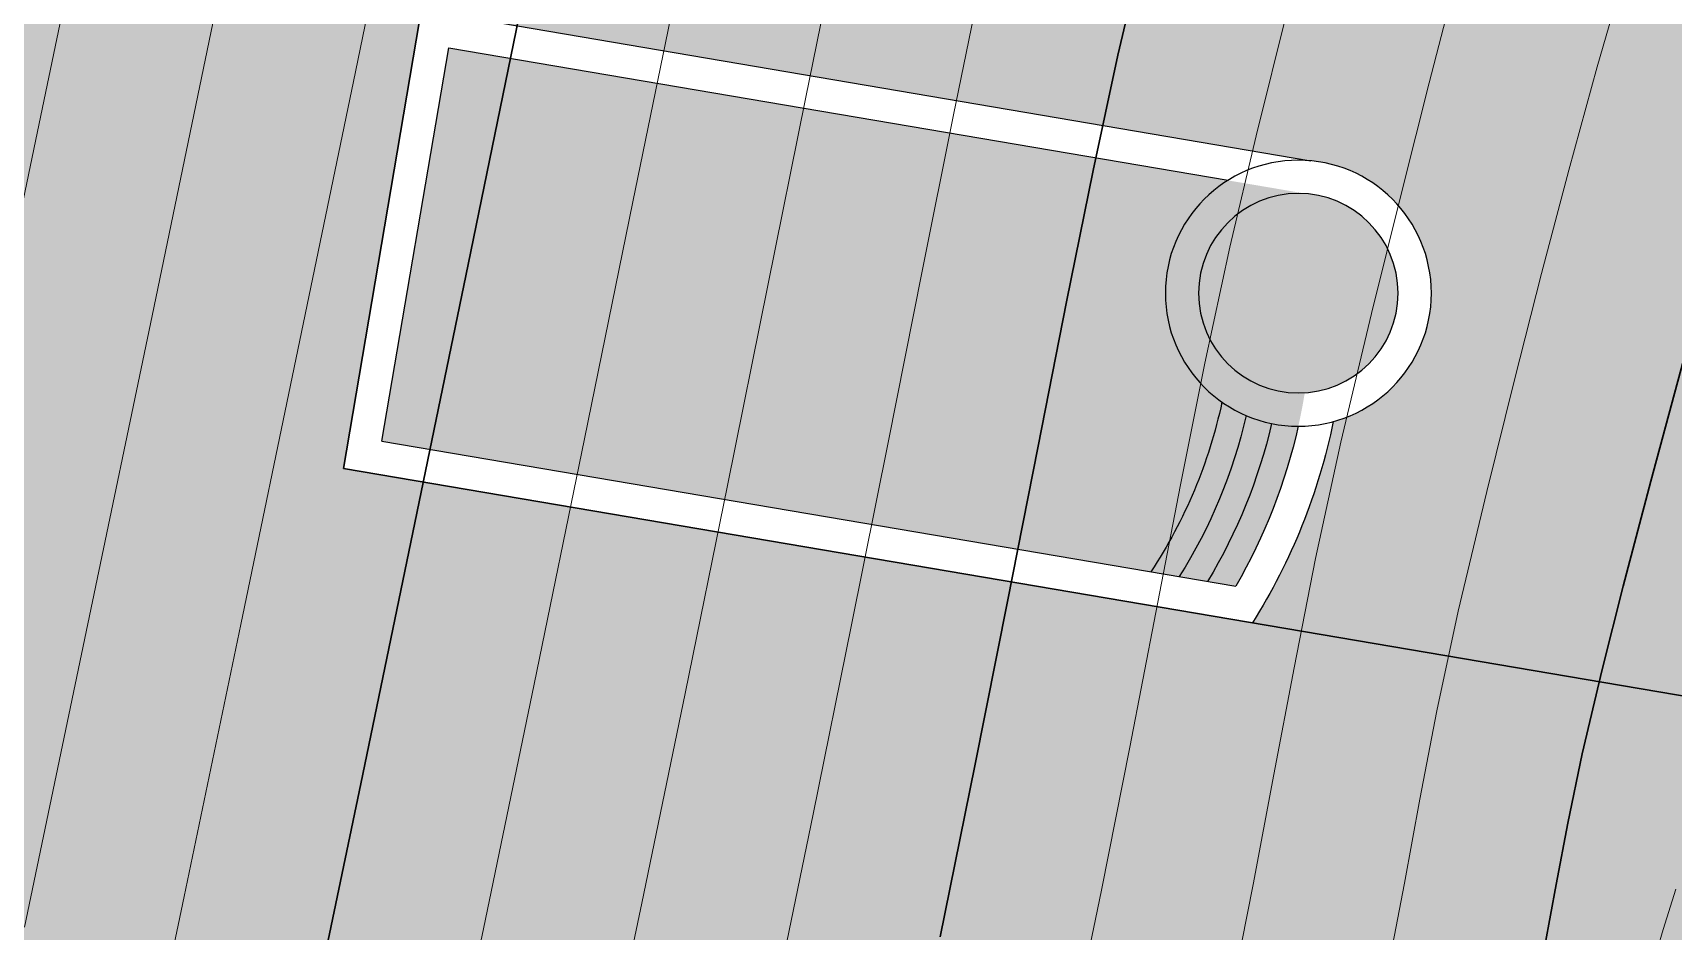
# Model space of a CAD drawing. Header units: millimetres. Extents: x 474337 to 1180020, y 4124662 to 4776603.
# Drawn here: x 761680 to 774013, y 4367062 to 4373816 of the extents above; entities that cross this region are included whole.
import ezdxf

# ---------------------------------------------------------------- set-up
doc = ezdxf.new("R2010")
doc.units = ezdxf.units.MM
doc.layers.add('(031) Горизонтали', color=42, linetype='Continuous')
doc.layers.add('(032) Горизонтали утолщенные', color=32, linetype='Continuous', lineweight=30)

# ---------------------------------------------------------------- blocks, each defined once
blk = doc.blocks.new('io87po8otjtrio')
at = {"color": 7}
for p, q in [((5665325.672393441, 909924.7638964448), (5662404.800764738, 907996.4203252322)), ((5665325.672393441, 909924.7638964448), (5669144.695654824, 904140.0703075631)), ((5665254.777532192, 909578.3913821653), (5662751.173279017, 907925.525463983)), ((5665254.777532192, 909578.3913821653), (5668842.23273514, 904144.4550868059)), ((5662404.800764738, 907996.4203252322), (5666144.272607408, 902337.1813612413)), ((5662751.173279017, 907925.525463983), (5666026.898321691, 902963.7683977564))]:
    blk.add_line(p, q, dxfattribs=at)
for radius in [1000, 750]:
    blk.add_circle((5667017.222065821, 902824.9920243667), radius, dxfattribs=at)
for radius, start, end in [(3707.936718966128, 305.7755910017004, 327.2711534541118), (3907.936718966128, 306.6762377961175, 325.991877678537), (4107.936718966128, 306.8940129902059, 324.8282856867099), (4307.936718966128, 306.5537192960213, 323.7896999269274), (4557.936718966128, 305.3911432818329, 325.991877678537)]:
    blk.add_arc((5665366.356218768, 906689.3718275959), radius, start, end, dxfattribs=at)

msp = doc.modelspace()

# ---------------------------------------------------------------- hatches: boundary and pattern name
at = {"lineweight": 30}
h = msp.add_hatch(color=74, dxfattribs=at)
h.dxf.hatch_style = 1
edge = h.paths.add_edge_path()
edge.add_line((791142.858121872, 4380058.070827484), (787512.8378745165, 4392917.329172573))
edge.add_arc((793330.2589710951, 4412799.362527847), 20715.63753754391, 214.949795198802, 253.6906883453296, ccw=False)
edge.add_line((776350.5971750021, 4400932.234658241), (756616.8378717924, 4395361.635821356))
edge.add_arc((757550.9454141855, 4392510.768746376), 2999.999996539947, 108.1417630862229, 155.5912177492283)
edge.add_line((754819.0844278336, 4393750.500786781), (752012.4665727915, 4385460.718791818))
edge.add_line((752012.4665728807, 4385460.718791962), (763424.4445422438, 4383523.27578894))
edge.add_line((763424.4445421696, 4383523.275788307), (762063.5971561291, 4384467.226981533))
edge.add_line((762063.597156167, 4384467.226982117), (762681.9377056804, 4388109.392821721))
edge.add_line((762681.937705636, 4388109.392821312), (764278.0710564667, 4388551.329232267))
edge.add_line((764278.0710564852, 4388551.329232216), (780446.7136138758, 4385806.334182135))
edge.add_line((780446.7136138678, 4385806.334182739), (779325.2826957799, 4379200.852165241))
edge.add_line((779325.2826957703, 4379200.852165222), (781297.0683723992, 4378866.096667244))
edge.add_line((781297.068372488, 4378866.09666729), (780184.0045970401, 4372309.899006437))
edge.add_line((780184.0045969486, 4372309.89900589), (779949.6959364569, 4370929.759703454))
edge.add_line((779949.6959365606, 4370929.759703636), (779372.2294575344, 4367528.359634925))
edge.add_line((779372.2294574976, 4367528.359634399), (775034.2165741387, 4368264.822206975))
edge.add_line((775034.2165740728, 4368264.822207451), (775101.164761609, 4368659.162185207))
edge.add_line((775101.1647616625, 4368659.162184715), (764016.4850511902, 4370541.038870336))
edge.add_line((764016.4850511551, 4370541.038870811), (765039.8389267507, 4376568.824904858))
edge.add_line((765039.8389267921, 4376568.824904442), (763899.7868140626, 4377359.621554069))
edge.add_line((763899.7868140936, 4377359.621554375), (764234.063753364, 4379328.5884128))
edge.add_line((764234.0637533665, 4379328.588413239), (750713.4976608142, 4381624.012244986))
edge.add_line((750713.4976607561, 4381624.012244225), (743444.3669685399, 4360153.505096902))
edge.add_line((743444.3669685125, 4360153.505097389), (759008.2981204472, 4357511.173539159))
edge.add_line((759008.2981204987, 4357511.173539162), (757647.4507353895, 4358455.124733319))
edge.add_line((757647.4507353306, 4358455.124732971), (758265.7912839126, 4362097.290571644))
edge.add_line((758265.7912839651, 4362097.290572166), (759861.9246338644, 4362539.226983122))
edge.add_line((759861.9246338606, 4362539.22698307), (776030.5671940452, 4359794.231932989))
edge.add_line((776030.5671941042, 4359794.23193264), (774909.1362746194, 4353188.749915142))
edge.add_line((774909.1362745762, 4353188.749915123), (776880.9219512051, 4352853.994417145))
edge.add_line((776880.9219511747, 4352853.994417191), (775767.8581752612, 4346297.7967582))
edge.add_line((775767.8581752777, 4346297.796758652), (775533.5443291819, 4344917.626908835))
edge.add_line((775533.5443291664, 4344917.626908302), (774956.0778501402, 4341516.226839591))
edge.add_line((774956.0778501034, 4341516.226840019), (770618.0649672102, 4342252.689412595))
edge.add_line((770618.0649672747, 4342252.689412117), (770685.0183399493, 4342647.059935391))
edge.add_line((770685.0183399916, 4342647.05993557), (759600.3386416265, 4344528.936619328))
edge.add_line((759600.3386415243, 4344528.936619759), (760623.6925171199, 4350556.722647286))
edge.add_line((760623.6925171614, 4350556.722646713), (759483.6403927903, 4351347.519304723))
edge.add_line((759483.6403927803, 4351347.519305229), (759817.9173320507, 4353316.486165517))
edge.add_line((759817.9173320532, 4353316.486165047), (742145.3980569295, 4356316.798552003))
edge.add_line((742145.398056984, 4356316.798552513), (737247.9898566473, 4341851.54235913))
edge.add_line((737247.9898566008, 4341851.542358398), (709857.8363758351, 4296443.396559943))
edge.add_arc((712517.7914998531, 4295056.083062172), 3000.00000061946, 152.4554713940876, 276.6997558660377)
edge.add_line((712867.791015625, 4292076.56962204), (732177.9812309721, 4296180.354514671))
edge.add_line((732177.9812309742, 4296180.354514122), (731830.4968300192, 4300019.685190993))
edge.add_line((731830.4968299866, 4300019.685191154), (736178.4058240885, 4300410.436906897))
edge.add_line((736178.4058240652, 4300410.436906815), (734727.4939336097, 4319832.006400984))
edge.add_line((734727.4939336777, 4319832.006401062), (741078.811841243, 4320306.489304311))
edge.add_line((741078.8118412495, 4320306.489304543), (742014.1460951718, 4321880.544523583))
edge.add_line((742014.1460951567, 4321880.544523239), (745566.2144921441, 4322145.906098644))
edge.add_line((745566.2144920826, 4322145.906099319), (746725.0445836511, 4320728.297967691))
edge.add_line((746725.0445836782, 4320728.297966957), (753076.4318101648, 4321202.786047428))
edge.add_line((753076.4318101406, 4321202.786047935), (753169.1457428784, 4319960.964285784))
edge.add_line((753169.1457428932, 4319960.964285851), (756160.7195553939, 4320183.895994987))
edge.add_line((756160.719555378, 4320183.89599514), (757215.1852941819, 4306069.062598543))
edge.add_line((757215.1852942705, 4306069.062598228), (752229.1988877978, 4305696.57843951))
edge.add_line((752229.1988877058, 4305696.578439713), (752527.1933373185, 4301707.693969361))
edge.add_line((752527.1933373213, 4301707.693968773), (748139.4204216346, 4301379.900074444))
edge.add_line((748139.4204217196, 4301379.900074959), (748184.1195892022, 4300781.567404453))
edge.add_line((748184.1195892096, 4300781.567404747), (744856.8596652416, 4300533.000414965))
edge.add_line((744856.8596651554, 4300533.000414848), (745208.4481462548, 4292081.724928507))
edge.add_line((745208.4481463432, 4292081.724927902), (746925.9812364631, 4269947.3545175))
edge.add_line((746925.9812364578, 4269947.354517937), (751348.981236327, 4269079.3545191))
edge.add_line((751348.9812362194, 4269079.35451889), (753118.9812357394, 4271029.354519972))
edge.add_line((753118.9812357426, 4271029.354519844), (753932.2509355347, 4274133.482828381))
edge.add_line((753932.2509355545, 4274133.482829094), (753819.8400434062, 4274189.149869963))
edge.add_line((753819.8400434256, 4274189.149869919), (755767.2788287299, 4280410.103343625))
edge.add_line((755767.2788287401, 4280410.10334301), (762025.5699245845, 4293875.473556372))
edge.add_line((762025.569924593, 4293875.473556519), (762927.2708352227, 4294985.642415861))
edge.add_line((762927.2708351612, 4294985.642416), (763792.0061671135, 4295461.696672773))
edge.add_line((763792.0061671734, 4295461.69667244), (764488.0188607342, 4295428.742747941))
edge.add_line((764488.0188606977, 4295428.74274826), (767707.9812305212, 4293450.354521707))
edge.add_line((767707.9812306166, 4293450.354521751), (770597.9812311588, 4290687.354523397))
edge.add_line((770597.9812310934, 4290687.354523659), (770844.8378306694, 4289929.086873292))
edge.add_line((770844.8378306627, 4289929.086873055), (772276.7757067935, 4289102.095524543))
edge.add_line((772276.775706768, 4289102.095524788), (772510.8511687437, 4291780.358070465))
edge.add_line((772510.8511687517, 4291780.358070374), (779230.0863723211, 4317707.598745205))
edge.add_line((779230.0863723755, 4317707.598745346), (783939.8761070871, 4335881.080996362))
edge.add_line((783939.8761070967, 4335881.08099556), (788793.1224360092, 4347430.573498861))
edge.add_arc((796894.3725156784, 4343510.146588326), 9000.000000837656, 91.46674104019252, 154.1763307236685, ccw=False)
edge.add_line((796664.002535224, 4352507.19775486), (798917.8351808962, 4352515.447771579))
edge.add_line((798917.8351808786, 4352515.447771072), (791142.8581219199, 4380058.070826658))
at = {"lineweight": 30, "true_color": 0xababab}
h = msp.add_hatch(color=253, dxfattribs=at)
h.dxf.hatch_style = 1
h.paths.add_polyline_path([(780184.0045969486, 4372309.89900589), (776831.9689451456, 4372878.983352661), (776748.2800718546, 4372386.036933899), (774776.4943943024, 4372720.792430878), (775119.6205250025, 4374741.883034706), (773830.0157526731, 4374960.822795868), (772741.8072612286, 4373928.087200165), (768305.2894872427, 4374681.287070274), (768506.1944246292, 4375864.662640572), (765260.6341986656, 4376415.670361519), (765039.8389267921, 4376568.824904442), (764602.3123580217, 4373991.694349289), (771289.2781405449, 4372853.659156799, -0.834301123966287), (771458.1621980667, 4370893.296722412, -0.09013239208004693), (770850.325574398, 4369380.838892937), (775101.1647616625, 4368659.162184715), (775611.683979392, 4371666.235970497), (777287.701805234, 4371381.693797112), (777253.5370864868, 4371180.455869675), (778732.376344204, 4370929.389245987), (778766.6036576033, 4371130.995869637), (779949.6959365606, 4370929.759703636)])
at = {"lineweight": 30}
h = msp.add_hatch(color=4, dxfattribs=at)
h.dxf.hatch_style = 1
edge = h.paths.add_edge_path()
edge.add_line((764304.8078980446, 4370745.698252678), (764806.9243504722, 4373703.277485375))
edge.add_line((764806.9243500233, 4373703.277485847), (771257.480559214, 4372605.50428131))
edge.add_arc((771195.1767977476, 4371858.096600533), 749.9999995742781, -86.29526856015502, 85.23485184252672, ccw=False)
edge.add_arc((767037.3220838308, 4371792.6204319), 4261.399045483988, 329.9056320447049, 350.7776752136559, ccw=False)
edge.add_line((770724.2875795364, 4369655.845464706), (764304.8078967308, 4370745.69825224))

# ---------------------------------------------------------------- linework, layer by layer
at = {"layer": '(031) Горизонтали', "color": 42, "linetype": 'Continuous', "lineweight": 0}
for points, elevation in [([(761229.3756040335, 4370745.732329369), (761728.3075218201, 4373135.048252106), (762211.4872289896, 4375453.318523407), (762663.9140671492, 4377626.850215912), (763070.5873798132, 4379581.95039463), (763416.5065078735, 4381244.926132202), (763686.6707941294, 4382542.084490776), (763866.079580903, 4383399.732542992), (763939.732211113, 4383744.177353859), (764004.0542682409, 4383999.373102188), (764061.0382537842, 4384200.55700779), (764143.325861454, 4384450.307285309), (764270.6077382565, 4384778.039880753), (764570.3008937836, 4385532.529678345), (765005.756601572, 4386622.899759293), (765540.3261351585, 4387958.273209572), (766137.3607664108, 4389447.773109436), (766760.2117698193, 4391000.522547722), (767372.2304170132, 4392525.644603729), (767936.7679821253, 4393932.26236248)], 1471990.499972554), ([(762406.2198940516, 4365359.841374397), (762818.6234859228, 4367322.847603798), (763245.0649430752, 4369367.977431297), (763673.1446222067, 4371431.757858276), (764090.4628825188, 4373450.715889931), (764484.620079279, 4375361.378529549), (764843.2165704966, 4377100.272784233), (765153.8527127504, 4378603.92565155), (765404.1288638115, 4379808.864140511), (765581.6453796625, 4380651.61524868), (765674.002618432, 4381068.705986023), (765785.5454090834, 4381515.24523735), (765877.2595076561, 4381869.379296303), (765968.1863462925, 4382190.946846008), (766077.3673578501, 4382539.78657341), (766223.8439739943, 4382975.737157822), (766405.4955470562, 4383465.636623383), (766768.2312102318, 4384412.811105728), (767272.5472393036, 4385714.5459795), (767878.9399079084, 4387268.126621246), (768547.9054919481, 4388970.838404655), (769239.9402645826, 4390719.966703415), (769915.5405036211, 4392412.796892166), (770535.2024825811, 4393946.614343643)], 1470990.499972573), ([(761616.8359615803, 4367091.651979446), (762094.0185109377, 4369372.424147606), (762576.5088354349, 4371688.211523056), (763048.8820391893, 4373961.958070755), (763495.7132222652, 4376116.607745171), (763901.5774879456, 4378075.104511261), (764251.0499380827, 4379760.392326355), (764528.7056751251, 4381095.41515255), (764719.1197992563, 4382003.116944313), (764806.8674145937, 4382406.441669464), (764899.7629158497, 4382777.374513626), (764976.5273303986, 4383065.399682045), (765062.6411614418, 4383350.590983391), (765183.5849176645, 4383713.022222519), (765335.8448156118, 4384113.74313736), (765670.3578298092, 4384969.245444298), (766150.5761550665, 4386187.280962944), (766739.9519853592, 4387675.601510048), (767401.937520504, 4389341.958907127), (768099.9849520922, 4391094.104972839), (768797.5464806557, 4392839.791527748)], 1471490.499972563), ([(767248.3632260561, 4366496.62850666), (767547.7044590712, 4367941.093323708), (767836.4562982321, 4369364.877690315), (768110.9750548601, 4370736.632838249), (768367.6170383692, 4372025.009991646), (768602.7385572195, 4373198.660381317), (768812.69592309, 4374226.235233307), (768993.8454453945, 4375076.385782242), (769142.5434345007, 4375717.763246536), (769329.0143095255, 4376465.645608902), (769486.3555085659, 4377087.296466827), (769630.2459987402, 4377631.987784386), (769776.3647463322, 4378148.991524696), (769940.3907184601, 4378687.579649925), (770138.0028806925, 4379297.024124146), (770384.8802007437, 4380026.596906662), (770614.0139058828, 4380701.705321312), (770907.1317322254, 4381567.914329529), (771253.9548118114, 4382579.277527809)], 1468990.49997261), ([(765934.332890749, 4365720.846557617), (766259.405547142, 4367271.590005875), (766584.4749667645, 4368849.880760193), (766902.5832669735, 4370412.698084831), (767206.7725679874, 4371917.021248817), (767490.0849875212, 4373319.829515457), (767745.5626444817, 4374578.102149963), (767966.2476586103, 4375648.818422318), (768145.1821475029, 4376488.957593918), (768275.4082305431, 4377055.498931885), (768459.8395231962, 4377794.730902672), (768613.2084274292, 4378395.710613251), (768756.9429900646, 4378925.776818275), (768912.471263051, 4379452.268277168), (769101.2212977409, 4380042.523741722), (769344.6211445332, 4380763.881970406), (769569.0784648657, 4381411.646862984), (769895.1068258286, 4382337.955778122)], 1469490.4999726), ([(770679.2746398449, 4366526.7932024), (770855.1325289011, 4367413.329247475), (771011.2044004202, 4368239.235682487), (771162.8061209917, 4369042.912055016), (771325.2535562515, 4369862.757900238), (771513.862576127, 4370737.172766685), (771743.949046135, 4371704.556195259), (771978.0375829935, 4372643.752796173), (772178.372125864, 4373439.212722778), (772359.8475295305, 4374137.743828773), (772537.3586497307, 4374786.153958321), (772725.800339818, 4375431.250962257), (772940.0674535036, 4376119.842689514), (773195.0548452139, 4376898.736992836), (773505.657370925, 4377814.741717339), (773830.5464943647, 4378793.527104378), (774129.5920584202, 4379733.025410652), (774419.4864791632, 4380638.437505722), (774716.9221771955, 4381514.964267731), (775038.5915652514, 4382367.806564331)], 1467490.499972638), ([(764695.4837459326, 4365302.097501755), (765068.9614958763, 4367078.989487648), (765450.3973166943, 4368919.932448387), (765828.6602430344, 4370762.94155407), (766192.6193106174, 4372546.031971931), (766531.1435557604, 4374207.218870163), (766833.1020138264, 4375684.517415047), (767087.3637217283, 4376915.94277668), (767282.7977131605, 4377839.510121346), (767408.273026228, 4378393.234618187), (767562.841739893, 4379012.772292137), (767691.3775949478, 4379516.443110466), (767811.8390747309, 4379960.682535172), (767942.1846613884, 4380401.926023483), (768100.3728381395, 4380896.609036446), (768304.3620878458, 4381501.167032242), (768497.9403460026, 4382048.690665245)], 1469990.499972591), ([(769479.645745635, 4366232.078174591), (769715.0094833374, 4367371.504891396), (769927.1951967478, 4368444.866139412), (770122.9560420513, 4369458.49338913), (770309.0451740026, 4370418.71811676), (770492.215747714, 4371331.87179184), (770679.220918417, 4372204.285887718), (770876.8138422966, 4373042.291877747), (771115.2554175854, 4373998.614139557), (771316.4486789703, 4374793.523319244), (771500.4424278736, 4375490.023812294), (771687.2854640484, 4376151.120010376), (771897.0265898705, 4376839.816308975), (772149.7146061659, 4377619.117101669), (772465.3983137608, 4378552.026780128), (772738.6483376026, 4379377.735819817), (773013.3070943356, 4380244.105667114), (773297.4214155674, 4381140.003458977), (773599.0381360054, 4382054.296331406)], 1467990.499972628), ([(771866.1217724085, 4366758.760995865), (771992.2996952534, 4367421.785348892), (772108.9585174322, 4368054.98521328), (772237.024627924, 4368717.478856087), (772397.4244098663, 4369468.384535789), (772611.084250927, 4370366.820510864), (772821.1734162569, 4371206.95529747), (773024.1295008659, 4372005.320818901), (773228.0568822622, 4372782.615241051), (773441.0599374771, 4373559.536727905), (773671.2430419922, 4374356.783445358), (773926.7105736732, 4375195.053562164), (774215.5669100285, 4376095.045244217), (774545.9164276123, 4377077.456653595), (774870.4991570711, 4378051.009878159), (775149.8130007982, 4378923.884730339), (775403.5991325378, 4379715.96596241), (775651.5987279415, 4380447.138326645), (775913.5529643297, 4381137.286579132), (776209.2030161619, 4381806.29546833)], 1466990.499972647), ([(773852.5699648857, 4366782.723342896), (773939.244122982, 4367073.895169258), (774034.5058643818, 4367377.006763458)], 1465990.499972666)]:
    msp.add_lwpolyline(points, dxfattribs=dict(at, elevation=elevation))
at = {"layer": '(032) Горизонтали утолщенные', "color": 32, "linetype": 'Continuous', "lineweight": 30}
for points, elevation in [([(763745.2394579649, 4366251.216024399), (764145.9767733812, 4368169.836968422), (764552.3259284496, 4370131.989645004), (764952.2302122116, 4372073.924333572), (765333.6329138279, 4373931.891313553), (765684.4773230553, 4375642.140863419), (765992.7067290545, 4377140.923257828), (766246.2644212246, 4378364.488776207), (766433.0936893225, 4379249.087698936), (766541.1378227472, 4379730.970301628), (766687.801138401, 4380318.107552528), (766808.3924715519, 4380783.74478054), (766927.9486684799, 4381206.561558723), (767071.5065732002, 4381665.237471581), (767264.1030306816, 4382238.452095032), (767451.7179450989, 4382757.163643837), (767788.5588560104, 4383659.178055763), (768243.0672988892, 4384858.829305649), (768783.6848164797, 4386270.451374054), (769378.852946043, 4387808.378235817), (769997.0132287741, 4389386.943868637), (770606.607203126, 4390920.48224926), (771176.0764092207, 4392323.327356339), (771673.8623863459, 4393509.813166618)], 1470490.499972582), ([(773047.5315719843, 4366951.06713295), (773133.5891259909, 4367413.190351486), (773220.4366854429, 4367875.091527939), (773328.5036587715, 4368394.484927177), (773478.2194544077, 4369029.084825516), (773637.9071131945, 4369656.432814598), (773845.0222748518, 4370444.898385048), (774090.6807377338, 4371354.856725693), (774365.9982981682, 4372346.683026314), (774662.0907552242, 4373380.752473831), (774970.0739068985, 4374417.440258026), (775281.063550353, 4375417.121566772), (775586.1754842997, 4376340.171589851), (775896.3799850941, 4377273.79779911), (776159.6953549385, 4378099.351855278), (776401.0430012941, 4378841.936420441), (776645.3443301916, 4379526.654150009), (776917.5207481384, 4380178.607709885), (777242.4936645031, 4380822.899756432), (777645.1844849586, 4381484.63295269), (778118.7012513876, 4382124.999482155)], 1466490.499972656), ([(768501.721514225, 4367019.185421944), (768763.1196033955, 4368303.815223694), (769008.5449659824, 4369539.254432678), (769238.3861106634, 4370708.401219368), (769453.0315430164, 4371794.153754234), (769652.8697701693, 4372779.410209656), (769838.2892993689, 4373647.068756104), (770009.6786388159, 4374380.027563095), (770222.1348628998, 4375232.129872322), (770401.4020937681, 4375940.409891129), (770565.3442133665, 4376561.005799294), (770731.8251056671, 4377150.055768013), (770918.7086544037, 4377763.69797802), (771143.8587436676, 4378458.070611), (771425.1392579079, 4379289.311842918), (771686.5522841215, 4380076.637910843), (771980.5950906277, 4380988.745843887), (772307.674095273, 4381993.736169815)], 1468490.499972619)]:
    msp.add_lwpolyline(points, dxfattribs=dict(at, elevation=elevation))
at = {"lineweight": 30, "elevation": 1503990.499971959}
msp.add_lwpolyline([(765039.8441119194, 4376568.855444908), (764016.4902358055, 4370541.069414139), (775101.1699351072, 4368659.192732811)], dxfattribs=at)

# ---------------------------------------------------------------- block references
at = {"lineweight": 50, "xscale": -1, "rotation": 113.7971849768921}
msp.add_blockref('io87po8otjtrio', (-689381.8598492146, 9921352.83758068, 1503990.499971959), dxfattribs=at)

doc.saveas('drawing.dxf')
